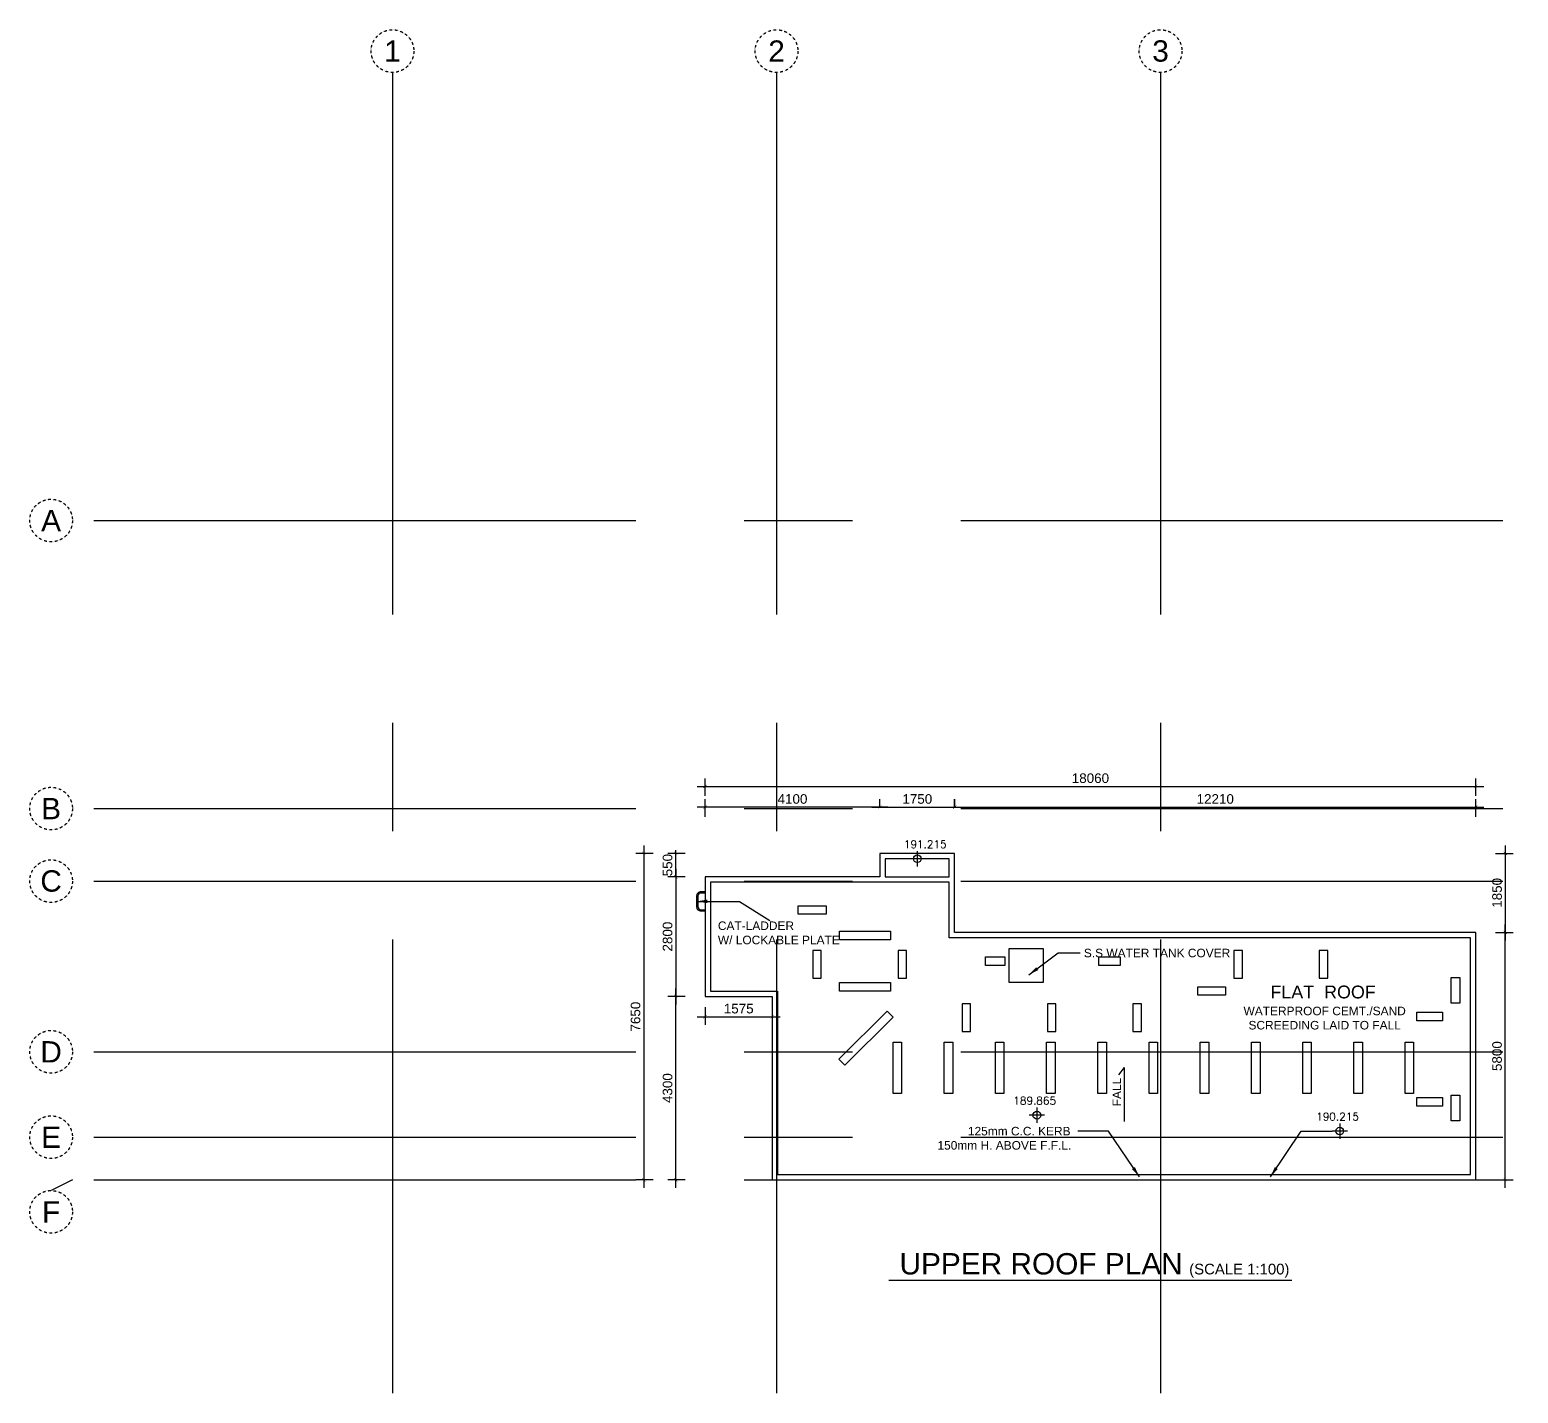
# Model space of a CAD drawing. Header units: millimetres. Extents: x 1500 to 69000, y -25800 to 46950.
# Drawn here: x 1500 to 36382, y 15000 to 46950 of the extents above; entities that cross this region are included whole.
import ezdxf

# ---------------------------------------------------------------- set-up
doc = ezdxf.new("R2010")
doc.units = ezdxf.units.MM
doc.header["$MEASUREMENT"] = 0
doc.linetypes.add('CENTERX2', pattern=[101.6, 63.5, -12.7, 12.7, -12.7])
doc.linetypes.add('DASHDOT', pattern=[25.4, 12.7, -6.35, 0, -6.35])
doc.layers.get('0').update_dxf_attribs({"color": 8})
doc.layers.get('Defpoints').update_dxf_attribs({"color": 8})
for name, color, linetype in [('A-220-INTERNAL WALLS_PARTITIONS (GROUPED)', 8, 'Continuous'), ('arrow', 8, 'Continuous'), ('DLN020__', 8, 'DASHDOT'), ('DLN032__', 8, 'Continuous'), ('dog house', 8, 'Continuous'), ('GBP Dim', 8, 'Continuous'), ('GBP Text 200', 8, 'Continuous'), ('GBP Text 250', 8, 'Continuous'), ('grid', 8, 'CENTERX2'), ('LEVEL', 8, 'Continuous'), ('parapet', 8, 'Continuous'), ('PLINTH', 8, 'Continuous'), ('T-DES', 8, 'Continuous'), ('TEXT Ref', 8, 'Continuous')]:
    doc.layers.add(name, color=color, linetype=linetype)
doc.styles.add('25S', font='Simplex.shx', dxfattribs={"width": 0.8})
doc.styles.add('BH', font='arial.ttf')
doc.styles.add('ROMANS', font='ROMANS.shx', dxfattribs={"width": 0.65})
doc.styles.add('SWIS721LT450', font='swissl.ttf')
doc.dimstyles.new('200 GBP', dxfattribs={"dimscale": 1.5, "dimtxt": 150, "dimasz": 50, "dimexe": 125, "dimexo": 50, "dimgap": 50, "dimtad": 1, "dimdec": 0, "dimzin": 0, "dimdsep": 46, "dimtxsty": 'BH', "dimblk": 'ARCHTICK', "dimcen": 0.09, "dimdle": 125, "dimclrd": 9, "dimclre": 9, "dimclrt": 1, "dimadec": 0, "dimazin": 0, "dimtfac": 1, "dimtdec": 0, "dimtix": 1, "dimtmove": 2, "dimatfit": 3, "dimldrblk": 'ARCHTICK', "dimfxl": 300, "dimfxlon": 1, "dimtolj": 1, "dimtzin": 0, "dimarcsym": 0})
doc.dimstyles.new('STANDARD$7', dxfattribs={"dimscale": 2, "dimtxt": 2.5, "dimasz": 2, "dimexe": 1, "dimexo": 1.5, "dimgap": 1.25, "dimtad": 1, "dimdec": 4, "dimdsep": 46, "dimlunit": 6, "dimtxsty": '25S', "dimblk1": 'OBLIQUE', "dimblk2": 'OBLIQUE', "dimsah": 1, "dimcen": 1, "dimclrd": 6, "dimclre": 6, "dimadec": 0, "dimazin": 0, "dimtfac": 0.8, "dimtdec": 4, "dimtofl": 0, "dimtmove": 0, "dimatfit": 3, "dimfxl": 1, "dimtolj": 1, "dimtzin": 0, "dimarcsym": 0})

# ---------------------------------------------------------------- blocks, each defined once
blk = doc.blocks.new('A$C65CE4B9A')
at = {"layer": 'DLN020__', "ltscale": 5}
for centre in [(-59000, 11000), (-50000, 11000), (-41000, 11000), (-67000, 0), (-67000, -6750), (-67000, -8450), (-67000, -12450), (-67000, -14450), (-67000, -16200)]:
    blk.add_circle(centre, 500, dxfattribs=at)
at = {"layer": 'grid', "ltscale": 200}
for p, q in [((-59000, 10500), (-59000, -20450)), ((-50000, 10500), (-50000, -20450)), ((-41000, 10500), (-41000, -20450)), ((-66000, 0), (0, 0)), ((-66000, -6750), (0, -6750)), ((-66000, -8450), (0, -8450)), ((-66000, -12450), (0, -12450)), ((-66000, -14450), (0, -14450)), ((-66000, -15450), (0, -15450))]:
    blk.add_line(p, q, dxfattribs=at)
at = {"layer": 'grid', "ltscale": 100}
blk.add_line((-66500, -15450), (-67000, -15700), dxfattribs=at)
at = {"layer": 'DLN020__', "ltscale": 5, "char_height": 500, "width": 746.16, "attachment_point": 5, "style": 'SWIS721LT450'}
for s, insert in [('1', (-59000, 11000)), ('2', (-50000, 11000)), ('3', (-41000, 11000)), ('A', (-67000, 0)), ('B', (-67000, -6750)), ('C', (-67000, -8450)), ('D', (-67000, -12450)), ('E', (-67000, -14450)), ('F', (-67000, -16200))]:
    blk.add_mtext(s, dxfattribs=dict(at, insert=insert))
blk = doc.blocks.new('_ArchTick')
at = {"color": 0, "const_width": 0.1}
blk.add_lwpolyline([(0.5, 0.5), (-0.5, -0.5)], dxfattribs=at)
blk = doc.blocks.new('*D75')
at = {"layer": 'Defpoints', "color": 0, "transparency": 16777216}
for p in [(23176, 28651), (35386, 28734), (35386, 26801, 0)]:
    blk.add_point(p, dxfattribs=at)
at = {"layer": 'GBP Dim', "color": 9, "lineweight": -2, "transparency": 16777216}
for p, q in [((22989, 28734), (35574, 28734)), ((23176, 28726), (23176, 28921)), ((35386, 28509), (35386, 28921))]:
    blk.add_line(p, q, dxfattribs=at)
at = {"layer": 'GBP Dim', "color": 9, "lineweight": -2, "transparency": 16777216, "xscale": 75, "yscale": 75, "zscale": 75, "rotation": 180}
blk.add_blockref('_ArchTick', (23176, 28734), dxfattribs=at)
at = {"layer": 'GBP Dim', "color": 9, "lineweight": -2, "transparency": 16777216, "xscale": 75, "yscale": 75, "zscale": 75}
blk.add_blockref('_ArchTick', (35386, 28734), dxfattribs=at)
at = {"layer": 'GBP Dim', "transparency": 16777216, "insert": (29281, 28924), "char_height": 225, "attachment_point": 5, "style": 'BH'}
blk.add_mtext('\\A1;12210', dxfattribs=at)
blk = doc.blocks.new('*D76')
at = {"layer": 'Defpoints', "color": 0, "transparency": 16777216}
for p in [(35386, 29221), (17326, 28668), (35386, 28668, 0)]:
    blk.add_point(p, dxfattribs=at)
at = {"layer": 'GBP Dim', "color": 9, "lineweight": -2, "transparency": 16777216}
for p, q in [((17326, 28996), (17326, 29408)), ((35386, 28996), (35386, 29408)), ((17139, 29221), (35574, 29221))]:
    blk.add_line(p, q, dxfattribs=at)
at = {"layer": 'GBP Dim', "color": 9, "lineweight": -2, "transparency": 16777216, "xscale": 75, "yscale": 75, "zscale": 75, "rotation": 180}
blk.add_blockref('_ArchTick', (17326, 29221), dxfattribs=at)
at = {"layer": 'GBP Dim', "color": 9, "lineweight": -2, "transparency": 16777216, "xscale": 75, "yscale": 75, "zscale": 75}
blk.add_blockref('_ArchTick', (35386, 29221), dxfattribs=at)
at = {"layer": 'GBP Dim', "transparency": 16777216, "insert": (26356, 29411), "char_height": 225, "attachment_point": 5, "style": 'BH'}
blk.add_mtext('\\A1;18060', dxfattribs=at)
blk = doc.blocks.new('*D77')
at = {"layer": 'Defpoints', "color": 0, "transparency": 16777216}
for p in [(17324, 28734), (21424, 28650, 0), (17324, 27551, 0)]:
    blk.add_point(p, dxfattribs=at)
at = {"layer": 'GBP Dim', "color": 9, "lineweight": -2, "transparency": 16777216}
for p, q in [((21612, 28734), (17137, 28734)), ((17324, 28509), (17324, 28921)), ((21424, 28725), (21424, 28921))]:
    blk.add_line(p, q, dxfattribs=at)
at = {"layer": 'GBP Dim', "color": 9, "lineweight": -2, "transparency": 16777216, "xscale": 75, "yscale": 75, "zscale": 75, "rotation": 180}
blk.add_blockref('_ArchTick', (17324, 28734), dxfattribs=at)
at = {"layer": 'GBP Dim', "color": 9, "lineweight": -2, "transparency": 16777216, "xscale": 75, "yscale": 75, "zscale": 75}
blk.add_blockref('_ArchTick', (21424, 28734), dxfattribs=at)
at = {"layer": 'GBP Dim', "transparency": 16777216, "insert": (19374, 28924), "char_height": 225, "attachment_point": 5, "style": 'BH'}
blk.add_mtext('\\A1;4100', dxfattribs=at)
blk = doc.blocks.new('*D78')
at = {"layer": 'Defpoints', "color": 0, "transparency": 16777216}
for p in [(17326, 24600, 0), (18901, 24600, 0), (18901, 23821)]:
    blk.add_point(p, dxfattribs=at)
at = {"layer": 'GBP Dim', "color": 9, "lineweight": -2, "transparency": 16777216}
for p, q in [((17139, 23821), (19088, 23821)), ((17326, 24046), (17326, 23633)), ((18901, 24046), (18901, 23633))]:
    blk.add_line(p, q, dxfattribs=at)
at = {"layer": 'GBP Dim', "color": 9, "lineweight": -2, "transparency": 16777216, "xscale": 75, "yscale": 75, "zscale": 75, "rotation": 180}
blk.add_blockref('_ArchTick', (17326, 23821), dxfattribs=at)
at = {"layer": 'GBP Dim', "color": 9, "lineweight": -2, "transparency": 16777216, "xscale": 75, "yscale": 75, "zscale": 75}
blk.add_blockref('_ArchTick', (18901, 23821), dxfattribs=at)
at = {"layer": 'GBP Dim', "transparency": 16777216, "insert": (18114, 24011), "char_height": 225, "attachment_point": 5, "style": 'BH'}
blk.add_mtext('\\A1;1575', dxfattribs=at)
blk = doc.blocks.new('*D80')
at = {"layer": 'Defpoints', "color": 0, "transparency": 16777216}
for p in [(17888, 27100, 0), (16637, 24300), (17887, 24300, 0)]:
    blk.add_point(p, dxfattribs=at)
at = {"layer": 'GBP Dim', "color": 9, "lineweight": -2, "transparency": 16777216}
for p, q in [((16637, 27287), (16637, 24112)), ((16862, 27100), (16449, 27100)), ((16862, 24300), (16449, 24300))]:
    blk.add_line(p, q, dxfattribs=at)
at = {"layer": 'GBP Dim', "color": 9, "lineweight": -2, "transparency": 16777216, "xscale": 75, "yscale": 75, "zscale": 75}
for p, rotation in [((16637, 27100), 90), ((16637, 24300), 270)]:
    blk.add_blockref('_ArchTick', p, dxfattribs=dict(at, rotation=rotation))
at = {"layer": 'GBP Dim', "transparency": 16777216, "insert": (16447, 25700), "char_height": 225, "attachment_point": 5, "rotation": 90, "style": 'BH'}
blk.add_mtext('\\A1;2800', dxfattribs=at)
blk = doc.blocks.new('*D81')
at = {"layer": 'Defpoints', "color": 0, "transparency": 16777216}
for p in [(16637, 24300), (17887, 24300, 0), (17888, 20000, 0)]:
    blk.add_point(p, dxfattribs=at)
at = {"layer": 'GBP Dim', "color": 9, "lineweight": -2, "transparency": 16777216}
for p, q in [((16637, 19813), (16637, 24487)), ((16862, 24300), (16449, 24300)), ((16862, 20000), (16449, 20000))]:
    blk.add_line(p, q, dxfattribs=at)
at = {"layer": 'GBP Dim', "color": 9, "lineweight": -2, "transparency": 16777216, "xscale": 75, "yscale": 75, "zscale": 75}
for p, rotation in [((16637, 24300), 90), ((16637, 20000), 270)]:
    blk.add_blockref('_ArchTick', p, dxfattribs=dict(at, rotation=rotation))
at = {"layer": 'GBP Dim', "transparency": 16777216, "insert": (16447, 22150), "char_height": 225, "attachment_point": 5, "rotation": 90, "style": 'BH'}
blk.add_mtext('\\A1;4300', dxfattribs=at)
blk = doc.blocks.new('*D82')
at = {"layer": 'Defpoints', "color": 0, "transparency": 16777216}
for p in [(17138, 27650, 0), (15887, 20000), (17137, 20000, 0)]:
    blk.add_point(p, dxfattribs=at)
at = {"layer": 'GBP Dim', "color": 9, "lineweight": -2, "transparency": 16777216}
for p, q in [((16112, 27650), (15699, 27650)), ((15887, 27837), (15887, 19813)), ((16112, 20000), (15699, 20000))]:
    blk.add_line(p, q, dxfattribs=at)
at = {"layer": 'GBP Dim', "color": 9, "lineweight": -2, "transparency": 16777216, "xscale": 75, "yscale": 75, "zscale": 75}
for p, rotation in [((15887, 27650), 90), ((15887, 20000), 270)]:
    blk.add_blockref('_ArchTick', p, dxfattribs=dict(at, rotation=rotation))
at = {"layer": 'GBP Dim', "transparency": 16777216, "insert": (15697, 23825), "char_height": 225, "attachment_point": 5, "rotation": 90, "style": 'BH'}
blk.add_mtext('\\A1;7650', dxfattribs=at)
blk = doc.blocks.new('ELEX')
at = {"layer": 'DLN032__'}
for p, q in [((0.5, 0), (-0.5, 0)), ((0, 0.5), (0, -0.5))]:
    blk.add_line(p, q, dxfattribs=at)
blk.add_circle((0, 0), 0.25, dxfattribs=at)
at = {"layer": 'DLN032__', "style": 'ROMANS'}
blk.add_attdef('ELEX', (0.257, 0.354), '', height=0.5, dxfattribs=at)
blk = doc.blocks.new('*D88')
at = {"layer": 'Defpoints', "color": 0, "transparency": 16777216}
for p in [(34824, 27650, 0), (34825, 25800, 0), (36076, 25800)]:
    blk.add_point(p, dxfattribs=at)
at = {"layer": 'GBP Dim', "color": 9, "lineweight": -2, "transparency": 16777216}
for p, q in [((35851, 27650), (36263, 27650)), ((36076, 27837), (36076, 25612)), ((35851, 25800), (36263, 25800))]:
    blk.add_line(p, q, dxfattribs=at)
at = {"layer": 'GBP Dim', "color": 9, "lineweight": -2, "transparency": 16777216, "xscale": 75, "yscale": 75, "zscale": 75}
for p, rotation in [((36076, 27650), 90), ((36076, 25800), 270)]:
    blk.add_blockref('_ArchTick', p, dxfattribs=dict(at, rotation=rotation))
at = {"layer": 'GBP Dim', "transparency": 16777216, "insert": (35886, 26725), "char_height": 225, "attachment_point": 5, "rotation": 90, "style": 'BH'}
blk.add_mtext('\\A1;1850', dxfattribs=at)
blk = doc.blocks.new('*D89')
at = {"layer": 'Defpoints', "color": 0, "transparency": 16777216}
for p in [(34825, 25800, 0), (36076, 25800), (34824, 20000, 0)]:
    blk.add_point(p, dxfattribs=at)
at = {"layer": 'GBP Dim', "color": 9, "lineweight": -2, "transparency": 16777216}
for p, q in [((36076, 19813), (36076, 25987)), ((35851, 25800), (36263, 25800)), ((35851, 20000), (36263, 20000))]:
    blk.add_line(p, q, dxfattribs=at)
at = {"layer": 'GBP Dim', "color": 9, "lineweight": -2, "transparency": 16777216, "xscale": 75, "yscale": 75, "zscale": 75}
for p, rotation in [((36076, 25800), 90), ((36076, 20000), 270)]:
    blk.add_blockref('_ArchTick', p, dxfattribs=dict(at, rotation=rotation))
at = {"layer": 'GBP Dim', "transparency": 16777216, "insert": (35886, 22900), "char_height": 225, "attachment_point": 5, "rotation": 90, "style": 'BH'}
blk.add_mtext('\\A1;5800', dxfattribs=at)
blk = doc.blocks.new('*D91')
at = {"layer": 'Defpoints', "color": 0, "transparency": 16777216}
for p in [(21424, 28650, 0), (23174, 28734), (23174, 28650, 0)]:
    blk.add_point(p, dxfattribs=at)
at = {"layer": 'GBP Dim', "color": 9, "lineweight": -2, "transparency": 16777216}
for p, q in [((21237, 28734), (23362, 28734)), ((21424, 28725), (21424, 28921)), ((23174, 28725), (23174, 28921))]:
    blk.add_line(p, q, dxfattribs=at)
at = {"layer": 'GBP Dim', "color": 9, "lineweight": -2, "transparency": 16777216, "xscale": 75, "yscale": 75, "zscale": 75, "rotation": 180}
blk.add_blockref('_ArchTick', (21424, 28734), dxfattribs=at)
at = {"layer": 'GBP Dim', "color": 9, "lineweight": -2, "transparency": 16777216, "xscale": 75, "yscale": 75, "zscale": 75}
blk.add_blockref('_ArchTick', (23174, 28734), dxfattribs=at)
at = {"layer": 'GBP Dim', "transparency": 16777216, "insert": (22299, 28924), "char_height": 225, "attachment_point": 5, "style": 'BH'}
blk.add_mtext('\\A1;1750', dxfattribs=at)
blk = doc.blocks.new('*D92')
at = {"layer": 'Defpoints', "color": 0, "transparency": 16777216}
for p in [(16637, 27650), (17887, 27650, 0), (17888, 27100, 0)]:
    blk.add_point(p, dxfattribs=at)
at = {"layer": 'GBP Dim', "color": 9, "lineweight": -2, "transparency": 16777216}
for p, q in [((16862, 27650), (16449, 27650)), ((16637, 27650), (16637, 27725)), ((16637, 27100), (16637, 27650)), ((16862, 27100), (16449, 27100)), ((16637, 27100), (16637, 27025))]:
    blk.add_line(p, q, dxfattribs=at)
at = {"layer": 'GBP Dim', "color": 9, "lineweight": -2, "transparency": 16777216, "xscale": 75, "yscale": 75, "zscale": 75}
for p, rotation in [((16637, 27650), 270), ((16637, 27100), 90)]:
    blk.add_blockref('_ArchTick', p, dxfattribs=dict(at, rotation=rotation))
at = {"layer": 'GBP Dim', "transparency": 16777216, "insert": (16447, 27375), "char_height": 225, "attachment_point": 5, "rotation": 90, "style": 'BH'}
blk.add_mtext('\\A1;550', dxfattribs=at)

msp = doc.modelspace()

# ---------------------------------------------------------------- linework, layer by layer
at = {"layer": 'A-220-INTERNAL WALLS_PARTITIONS (GROUPED)'}
for points in [[(17327.3, 26750.7), (17227.3, 26750.7, 0.4142136), (17127.3, 26650.7), (17127.3, 26400.7, 0.4142136), (17227.3, 26300.7), (17327.3, 26300.7)], [(17327.3, 26720.7), (17227.3, 26720.7, 0.4142136), (17157.3, 26650.7), (17157.3, 26400.7, 0.4142136), (17227.3, 26330.7), (17327.3, 26330.7)]]:
    msp.add_lwpolyline(points, format="xyb", dxfattribs=at)
at = {"layer": 'dog house'}
msp.add_lwpolyline([(24452, 25425), (25252, 25425), (25252, 24625), (24452, 24625)], close=True, dxfattribs=at)
at = {"layer": 'GBP Text 250'}
msp.add_line((21633.2, 17651.5, 0), (31079.1, 17651.5, 0), dxfattribs=at)
at = {"layer": 'parapet'}
for points in [[(18901, 24300), (18901, 20000), (35386, 20000), (35386, 25799.9), (23174.2, 25799.9), (23174.2, 27650.2), (23174.2, 27650.2), (21424.2, 27650.5), (21424.2, 27100.3), (17327.3, 27101), (17327.3, 24300), (18901, 24300)], [(21549.2, 27100.3), (23049.2, 27100.3), (23049.2, 27525.2), (21549.2, 27525.2), (21549.2, 27100.3)], [(21549.2, 26976), (17452.3, 26976), (17452.3, 24425), (19026, 24425)], [(19026, 24425), (19026, 20125), (35261, 20125), (35261, 25674.9), (23049.2, 25674.9), (23049.2, 26976), (21549.2, 26976)]]:
    msp.add_lwpolyline(points, dxfattribs=at)
at = {"layer": 'PLINTH', "elevation": 0}
msp.add_lwpolyline([(19510, 26423.4), (20160, 26423.4), (20160, 26223.4), (19510, 26223.4)], close=True, dxfattribs=at)
at = {"layer": 'PLINTH'}
for points in [[(20473.5, 25824.7), (21673.5, 25824.7), (21673.5, 25624.7), (20473.5, 25624.7)], [(20049, 25374.8), (19849, 25374.8), (19849, 24724.8), (20049, 24724.8)], [(22049, 25374.8), (21849, 25374.8), (21849, 24724.8), (22049, 24724.8)], [(23899.8, 25225.7), (24349.8, 25225.7), (24349.8, 25025.7), (23899.8, 25025.7)], [(26551.2, 25225.7), (27051.2, 25225.7), (27051.2, 25025.7), (26551.2, 25025.7)], [(29919.5, 25373.7), (29719.5, 25373.7), (29719.5, 24723.7), (29919.5, 24723.7)], [(31919.5, 25373.7), (31719.5, 25373.7), (31719.5, 24723.7), (31919.5, 24723.7)], [(20473.5, 24624.7), (21673.5, 24624.7), (21673.5, 24424.7), (20473.5, 24424.7)], [(28871.7, 24524.7), (29521.7, 24524.7), (29521.7, 24324.7), (28871.7, 24324.7)], [(23549, 24125.7), (23349, 24125.7), (23349, 23475.7), (23549, 23475.7)], [(25549.3, 24125.7), (25349.3, 24125.7), (25349.3, 23475.7), (25549.3, 23475.7)], [(27549.3, 24125.7), (27349.3, 24125.7), (27349.3, 23475.7), (27549.3, 23475.7)], [(34008.8, 23927.3), (34608.8, 23927.3), (34608.8, 23727.3), (34008.8, 23727.3)], [(21730.5, 23226.7), (21930.5, 23226.7), (21930.5, 22026.7), (21730.5, 22026.7)], [(22930.5, 23226.7), (23130.5, 23226.7), (23130.5, 22026.7), (22930.5, 22026.7)], [(24130.5, 23226.6), (24330.5, 23226.6), (24330.5, 22026.6), (24130.5, 22026.6)], [(25330.5, 23226.6), (25530.5, 23226.6), (25530.5, 22026.6), (25330.5, 22026.6)], [(26530.5, 23226.6), (26730.5, 23226.6), (26730.5, 22026.6), (26530.5, 22026.6)], [(27730.5, 23226.6), (27930.5, 23226.6), (27930.5, 22026.6), (27730.5, 22026.6)], [(28930.5, 23226.6), (29130.5, 23226.6), (29130.5, 22026.6), (28930.5, 22026.6)], [(30130.5, 23226.6), (30330.5, 23226.6), (30330.5, 22026.6), (30130.5, 22026.6)], [(31330.5, 23226.6), (31530.5, 23226.6), (31530.5, 22026.6), (31330.5, 22026.6)], [(32530.5, 23226.7), (32730.5, 23226.7), (32730.5, 22026.7), (32530.5, 22026.7)], [(33730.5, 23226.7), (33930.5, 23226.7), (33930.5, 22026.7), (33730.5, 22026.7)], [(34008.8, 21926.5), (34608.8, 21926.5), (34608.8, 21726.5), (34008.8, 21726.5)]]:
    msp.add_lwpolyline(points, close=True, dxfattribs=at)
at = {"layer": 'PLINTH', "elevation": 0}
for points in [[(34811.4, 24743.7), (35011.4, 24743.7), (35011.4, 24143.7), (34811.4, 24143.7), (34811.4, 24743.7)], [(34811.4, 21982.4), (35011.4, 21982.4), (35011.4, 21382.4), (34811.4, 21382.4), (34811.4, 21982.4)]]:
    msp.add_lwpolyline(points, dxfattribs=at)
at = {"layer": 'PLINTH'}
msp.add_lwpolyline([(21589, 23951.9), (21730.5, 23810.4), (20604.5, 22684.3), (20463, 22825.8), (21589, 23951.9)], dxfattribs=at)
at = {"layer": 'T-DES'}
for q in [(27017.2, 22463.6), (27143.5, 21366.3)]:
    msp.add_line((27143.5, 22633.7), q, dxfattribs=at)

# ---------------------------------------------------------------- block references
at = {"layer": 'DLN032__'}
ref = msp.add_blockref('ELEX', (22299.2, 27525.2), dxfattribs=dict(at, xscale=360, yscale=360, zscale=360))
ref.add_attrib('ELEX', '191.215', (21983.1, 27775), dxfattribs={"layer": 'LEVEL', "height": 180, "style": 'ROMANS'})
ref = msp.add_blockref('ELEX', (25101, 21515.1, 0), dxfattribs=dict(at, xscale=360, yscale=360, zscale=360))
ref.add_attrib('ELEX', '189.865', (24548.2, 21764.9, 0), dxfattribs={"layer": 'LEVEL', "height": 180, "style": 'ROMANS'})
ref = msp.add_blockref('ELEX', (32199.3, 21142.8), dxfattribs=dict(at, xscale=360, yscale=360, zscale=360))
ref.add_attrib('ELEX', '190.215', (31646.4, 21392.6), dxfattribs={"layer": 'LEVEL', "height": 180, "style": 'ROMANS'})
at = {"layer": 'TEXT Ref'}
msp.add_blockref('A$C65CE4B9A', (69000, 35450), dxfattribs=at)

# ---------------------------------------------------------------- texts
at = {"layer": 'GBP Text 200', "style": 'BH'}
for s, height, p in [('125mm C.C. KERB', 200, (23484, 21041.6, 0)), ('150mm H. ABOVE F.F.L.', 200, (22771.4, 20708.4, 0)), ('(SCALE 1:100) ', 250, (28670.9, 17784.1, 0))]:
    msp.add_text(s, height=height, dxfattribs=at).set_placement(p)
at = {"layer": 'GBP Text 200', "char_height": 200, "style": 'BH'}
for s, insert, width, attachment_point in [('CAT-LADDER\\PW/ LOCKABLE PLATE', (17625.6, 26054.7, 0), 3752.172, 1), ('S.S WATER TANK COVER', (29632.4, 25212.8, 0), 3752.172, 9), ('WATERPROOF CEMT./SAND SCREEDING LAID TO FALL', (31845.3, 23789.5, 0), 4085.443, 5)]:
    msp.add_mtext(s, dxfattribs=dict(at, insert=insert, width=width, attachment_point=attachment_point))
at = {"layer": 'GBP Text 200', "insert": (26974, 22058.1, 0), "char_height": 200, "width": 2559.249, "attachment_point": 5, "rotation": 90, "style": 'BH'}
msp.add_mtext('FALL', dxfattribs=at)
at = {"layer": 'GBP Text 250', "style": 'BH'}
msp.add_text('UPPER ROOF PLAN ', height=500, dxfattribs=at).set_placement((21882.2, 17783.1, 0))
at = {"layer": 'GBP Text 250', "insert": (31808.5, 24400.2, 0), "char_height": 300, "width": 4689.419, "attachment_point": 5, "style": 'BH'}
msp.add_mtext('FLAT  ROOF', dxfattribs=at)

# ---------------------------------------------------------------- dimensions: what is measured, and where the dimension line sits
at = {"layer": 'GBP Dim'}
for base, p1, p2, picture, middle in [((35386, 29220.8, 0), (17326.2, 28667.7, 0), (35386, 28667.8, 0), '*D76', (26356.1, 29410.7, 0)), ((23174.2, 28733.7, 0), (21424.2, 28650.2), (23174.2, 28650.2), '*D91', (22299.2, 28923.6, 0)), ((35386, 28733.7, 0), (23176.2, 28651.3, 0), (35386, 26801, 0), '*D75', (29281.1, 28923.6, 0)), ((18901, 23821, 0), (17326.3, 24600), (18901, 24599.9), '*D78', (18113.6, 24010.8, 0))]:
    dim = msp.add_linear_dim(base=base, p1=p1, p2=p2, dimstyle='200 GBP', override={"dimclrt": 256, "dimfxl": 150}, dxfattribs=at)
    dim.commit()
    dim.dimension.update_dxf_attribs({"geometry": picture, "text_midpoint": middle})
for base, p1, p2, angle, picture, middle in [((17324.3, 28733.7, 0), (21424.2, 28650.2), (17324.3, 27551.1), 180, '*D77', (19374.3, 28923.6, 0)), ((15886.7, 20000, 0), (17137.8, 27650), (17137.2, 20000), 90, '*D82', (15696.8, 23825, 0)), ((16636.7069, 27649.5288, 0), (17887.7857, 27099.9812), (17887.2273, 27649.5288), 270, '*D92', (16446.828, 27374.755, 0)), ((36075.5, 25799.9, 0), (34824.4, 27650), (34825, 25799.9), 90, '*D88', (35885.6, 26724.9, 0)), ((16636.7, 24300, 0), (17887.8, 27100), (17887.2, 24300), 90, '*D80', (16446.8, 25700, 0)), ((36075.5, 25799.9, 0), (34824.4, 20000), (34825, 25799.9), 270, '*D89', (35885.6, 22899.9, 0)), ((16636.7, 24300, 0), (17887.8, 20000), (17887.2, 24300), 270, '*D81', (16446.8, 22150, 0))]:
    dim = msp.add_linear_dim(base=base, p1=p1, p2=p2, angle=angle, dimstyle='200 GBP', override={"dimclrt": 256, "dimfxl": 150}, dxfattribs=at)
    dim.commit()
    dim.dimension.update_dxf_attribs({"geometry": picture, "text_midpoint": middle})

# ---------------------------------------------------------------- leaders
at = {"layer": 'arrow'}
for points in [[(17127.3, 26525.7, 0), (18133.4, 26525.7, 0), (18845.2, 26080.3, 0)], [(24910.7, 24801, 0), (25598.6, 25317.2, 0), (26114.5, 25317.2, 0)], [(27503.8, 20069.4), (26780.5, 21142.8), (26057.4, 21142.8)], [(30572.9, 20069.4), (31296.1, 21142.8), (32019.3, 21142.8)]]:
    msp.add_leader(points, dimstyle='STANDARD$7', override={"dimtxt": 200, "dimasz": 125, "dimexe": 166.67, "dimexo": 100, "dimgap": 100, "dimtad": 0, "dimdec": 0, "dimrnd": 5.001, "dimzin": 0, "dimlunit": 2, "dimtxsty": 'BH', "dimcen": 0.09, "dimdle": 166.666667, "dimclrd": 9, "dimclre": 9, "dimclrt": 1, "dimtfac": 1, "dimtdec": 0, "dimtix": 1, "dimtofl": 1, "dimtmove": 2, "dimfxl": 50}, dxfattribs=at)

doc.saveas('drawing.dxf')
